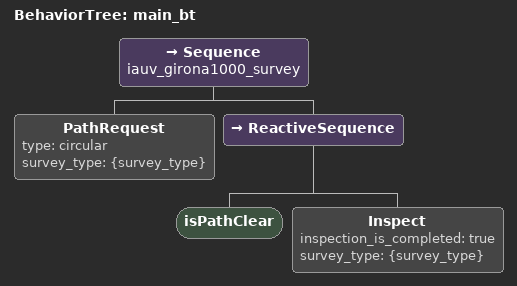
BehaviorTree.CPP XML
<root BTCPP_format="4">
    <BehaviorTree ID="main_bt">
        <Sequence name="iauv_girona1000_survey">
            <PathRequest type="circular" survey_type="{survey_type}"/>
            <ReactiveSequence>
                <isPathClear/>
                <Inspect inspection_is_completed="true" survey_type="{survey_type}"/>
            </ReactiveSequence>
        </Sequence>
    </BehaviorTree>
</root>
